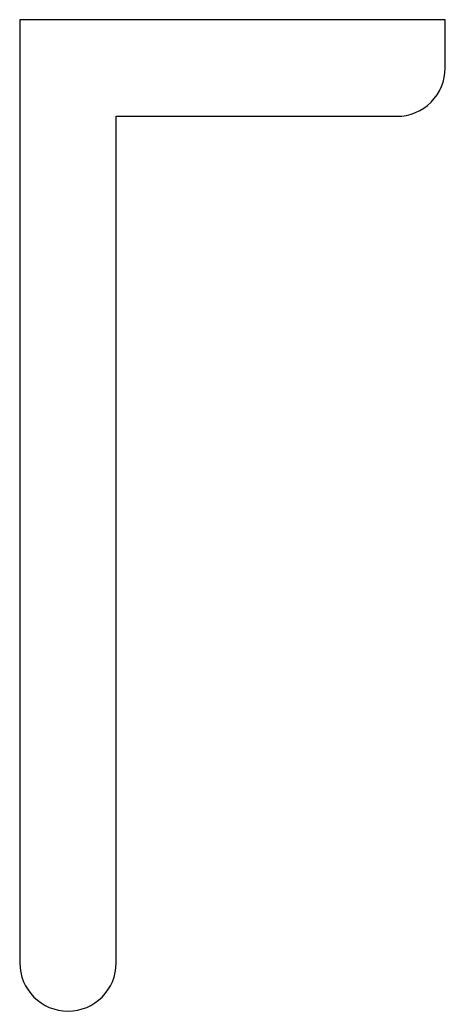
# Model space of a CAD drawing. Extents: x 150.4 to 163.2, y 205.1 to 234.9.
import ezdxf

# ---------------------------------------------------------------- set-up
doc = ezdxf.new("R2010")
doc.units = 0
doc.header["$LTSCALE"] = 15
doc.layers.get('0').update_dxf_attribs({"linetype": 'CONTINUOUS'})

msp = doc.modelspace()

# ---------------------------------------------------------------- linework, layer by layer
at = {"color": 0, "linetype": 'CONTINUOUS', "ltscale": 10}
msp.add_lwpolyline([(150.421, 234.922), (150.421, 206.572, 1), (153.321, 206.572), (153.321, 232.022), (161.771, 232.022, 0.414214), (163.221, 233.472), (163.221, 234.922)], format="xyb", close=True, dxfattribs=at)

doc.saveas('drawing.dxf')
